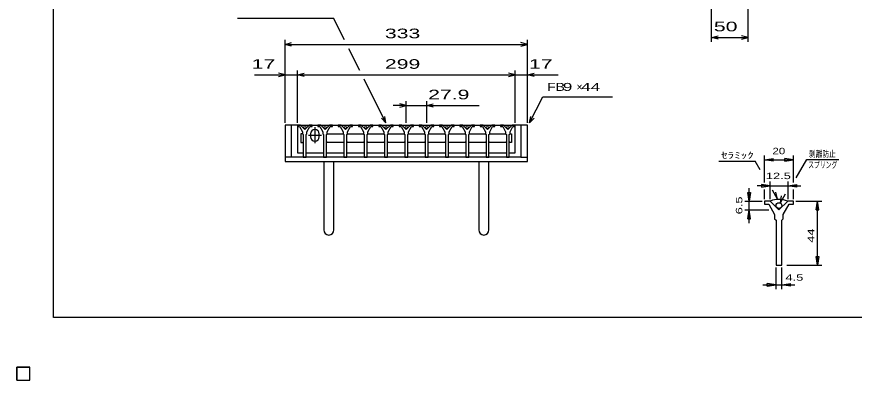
# Model space of a CAD drawing. Units: millimetres, scale not verified. Extents: x -1092 to 1034, y -771 to 635.
# Drawn here: x -1092 to 59, y -771 to -271 of the extents above; entities that cross this region are included whole.
import ezdxf
from ezdxf.enums import TextEntityAlignment as Align

# ---------------------------------------------------------------- set-up
doc = ezdxf.new("R2010")
doc.units = ezdxf.units.MM
doc.header["$LTSCALE"] = 6
for name, color, linetype, lineweight in [('0_2', 150, 'Continuous', 25), ('16', 3, 'Continuous', 25), ('19', 6, 'Continuous', 25), ('22', 2, 'Continuous', 25), ('32', 4, 'Continuous', 25)]:
    doc.layers.add(name, color=color, linetype=linetype, lineweight=lineweight)
doc.styles.add('ベクトル', font='')
doc.styles.get('ベクトル').set_extended_font_data('ベクトル')

msp = doc.modelspace()

# ---------------------------------------------------------------- linework, layer by layer
at = {"layer": '0_2'}
for p, q in [((-1041.6, -684.6), (-1041.6, 635.4)), ((1034.4, -684.6), (-1041.6, -684.6))]:
    msp.add_line(p, q, dxfattribs=at)
at = {"layer": '16'}
for p, q in [((-706.3, -420.4), (-706.3, -422.4)), ((-702.3, -420.4), (-706.3, -420.4)), ((-706.3, -420.4), (-407.3, -420.4)), ((-706.3, -420.4), (-706.3, -458.4)), ((-706.3, -422.4), (-703.3, -422.4)), ((-703.3, -422.4), (-699.3, -429.4)), ((-696.3, -426.4), (-702.3, -420.4)), ((-690.3, -420.4), (-696.3, -426.4)), ((-693.3, -429.4), (-689.3, -422.4)), ((-686.3, -420.4), (-690.3, -420.4)), ((-689.3, -422.4), (-686.3, -422.4)), ((-686.3, -422.4), (-686.3, -420.4)), ((-682.35, -423.4), (-682.35, -445.4)), ((-678.4, -420.4), (-678.4, -422.4)), ((-674.4, -420.4), (-678.4, -420.4)), ((-678.4, -422.4), (-675.4, -422.4)), ((-675.4, -422.4), (-671.4, -429.4)), ((-668.4, -426.4), (-674.4, -420.4)), ((-662.4, -420.4), (-668.4, -426.4)), ((-665.4, -429.4), (-661.4, -422.4)), ((-658.4, -420.4), (-662.4, -420.4)), ((-661.4, -422.4), (-658.4, -422.4)), ((-658.4, -422.4), (-658.4, -420.4)), ((-650.5, -420.4), (-650.5, -422.4)), ((-646.5, -420.4), (-650.5, -420.4)), ((-650.5, -422.4), (-647.5, -422.4)), ((-647.5, -422.4), (-643.5, -429.4)), ((-640.5, -426.4), (-646.5, -420.4)), ((-634.5, -420.4), (-640.5, -426.4)), ((-637.5, -429.4), (-633.5, -422.4)), ((-630.5, -420.4), (-634.5, -420.4)), ((-633.5, -422.4), (-630.5, -422.4)), ((-630.5, -422.4), (-630.5, -420.4)), ((-622.6, -420.4), (-622.6, -422.4)), ((-618.6, -420.4), (-622.6, -420.4)), ((-622.6, -422.4), (-619.6, -422.4)), ((-619.6, -422.4), (-615.6, -429.4)), ((-612.6, -426.4), (-618.6, -420.4)), ((-606.6, -420.4), (-612.6, -426.4)), ((-609.6, -429.4), (-605.6, -422.4)), ((-602.6, -420.4), (-606.6, -420.4)), ((-605.6, -422.4), (-602.6, -422.4)), ((-602.6, -422.4), (-602.6, -420.4)), ((-594.7, -420.4), (-594.7, -422.4)), ((-590.7, -420.4), (-594.7, -420.4)), ((-594.7, -422.4), (-591.7, -422.4)), ((-591.7, -422.4), (-587.7, -429.4)), ((-584.7, -426.4), (-590.7, -420.4)), ((-578.7, -420.4), (-584.7, -426.4)), ((-581.7, -429.4), (-577.7, -422.4)), ((-574.7, -420.4), (-578.7, -420.4)), ((-577.7, -422.4), (-574.7, -422.4)), ((-574.7, -422.4), (-574.7, -420.4)), ((-566.8, -420.4), (-566.8, -422.4)), ((-562.8, -420.4), (-566.8, -420.4)), ((-566.8, -422.4), (-563.8, -422.4)), ((-563.8, -422.4), (-559.8, -429.4)), ((-556.8, -426.4), (-562.8, -420.4)), ((-550.8, -420.4), (-556.8, -426.4)), ((-553.8, -429.4), (-549.8, -422.4)), ((-546.8, -420.4), (-550.8, -420.4)), ((-549.8, -422.4), (-546.8, -422.4)), ((-546.8, -422.4), (-546.8, -420.4)), ((-538.9, -420.4), (-538.9, -422.4)), ((-534.9, -420.4), (-538.9, -420.4)), ((-538.9, -422.4), (-535.9, -422.4)), ((-535.9, -422.4), (-531.9, -429.4)), ((-528.9, -426.4), (-534.9, -420.4)), ((-522.9, -420.4), (-528.9, -426.4)), ((-525.9, -429.4), (-521.9, -422.4)), ((-518.9, -420.4), (-522.9, -420.4)), ((-521.9, -422.4), (-518.9, -422.4)), ((-518.9, -422.4), (-518.9, -420.4)), ((-511, -420.4), (-511, -422.4)), ((-507, -420.4), (-511, -420.4)), ((-511, -422.4), (-508, -422.4)), ((-508, -422.4), (-504, -429.4)), ((-501, -426.4), (-507, -420.4)), ((-495, -420.4), (-501, -426.4)), ((-498, -429.4), (-494, -422.4)), ((-491, -420.4), (-495, -420.4)), ((-494, -422.4), (-491, -422.4)), ((-491, -422.4), (-491, -420.4)), ((-483.1, -420.4), (-483.1, -422.4)), ((-479.1, -420.4), (-483.1, -420.4)), ((-483.1, -422.4), (-480.1, -422.4)), ((-480.1, -422.4), (-476.1, -429.4)), ((-473.1, -426.4), (-479.1, -420.4)), ((-467.1, -420.4), (-473.1, -426.4)), ((-470.1, -429.4), (-466.1, -422.4)), ((-463.1, -420.4), (-467.1, -420.4)), ((-466.1, -422.4), (-463.1, -422.4)), ((-463.1, -422.4), (-463.1, -420.4)), ((-455.2, -420.4), (-455.2, -422.4)), ((-451.2, -420.4), (-455.2, -420.4)), ((-455.2, -422.4), (-452.2, -422.4)), ((-452.2, -422.4), (-448.2, -429.4)), ((-445.2, -426.4), (-451.2, -420.4)), ((-439.2, -420.4), (-445.2, -426.4)), ((-442.2, -429.4), (-438.2, -422.4)), ((-435.2, -420.4), (-439.2, -420.4)), ((-438.2, -422.4), (-435.2, -422.4)), ((-435.2, -422.4), (-435.2, -420.4)), ((-427.3, -420.4), (-427.3, -422.4)), ((-423.3, -420.4), (-427.3, -420.4)), ((-427.3, -422.4), (-424.3, -422.4)), ((-424.3, -422.4), (-420.3, -429.4)), ((-417.3, -426.4), (-423.3, -420.4)), ((-411.3, -420.4), (-417.3, -426.4)), ((-414.3, -429.4), (-410.3, -422.4)), ((-407.3, -420.4), (-411.3, -420.4)), ((-410.3, -422.4), (-407.3, -422.4)), ((-407.3, -422.4), (-407.3, -420.4)), ((-407.3, -458.4), (-407.3, -420.4)), ((-699.55, -432.4), (-701.55, -432.4)), ((-701.55, -432.4), (-701.55, -444.4)), ((-698.55, -433.4), (-699.55, -432.4)), ((-699.3, -429.4), (-699.3, -432.4)), ((-699.3, -432.4), (-698.3, -433.4)), ((-698.3, -433.4), (-698.3, -464.4)), ((-694.3, -433.4), (-693.3, -432.4)), ((-694.3, -464.4), (-694.3, -433.4)), ((-693.3, -432.4), (-693.3, -429.4)), ((-691.35, -434.4), (-673.35, -434.4)), ((-688.35, -432.4), (-688.35, -436.4)), ((-676.35, -436.4), (-676.35, -432.4)), ((-671.4, -429.4), (-671.4, -432.4)), ((-671.4, -432.4), (-670.4, -433.4)), ((-670.4, -433.4), (-670.4, -464.4)), ((-666.4, -433.4), (-665.4, -432.4)), ((-666.4, -464.4), (-666.4, -433.4)), ((-666.15, -433.4), (-665.15, -432.4)), ((-665.4, -432.4), (-665.4, -429.4)), ((-665.15, -432.4), (-643.75, -432.4)), ((-643.75, -432.4), (-642.75, -433.4)), ((-643.5, -429.4), (-643.5, -432.4)), ((-643.5, -432.4), (-642.5, -433.4)), ((-642.5, -433.4), (-642.5, -464.4)), ((-638.5, -433.4), (-637.5, -432.4)), ((-638.5, -464.4), (-638.5, -433.4)), ((-638.25, -433.4), (-637.25, -432.4)), ((-637.5, -432.4), (-637.5, -429.4)), ((-637.25, -432.4), (-615.85, -432.4)), ((-615.85, -432.4), (-614.85, -433.4)), ((-615.6, -429.4), (-615.6, -432.4)), ((-615.6, -432.4), (-614.6, -433.4)), ((-614.6, -433.4), (-614.6, -464.4)), ((-610.6, -433.4), (-609.6, -432.4)), ((-610.6, -464.4), (-610.6, -433.4)), ((-610.35, -433.4), (-609.35, -432.4)), ((-609.6, -432.4), (-609.6, -429.4)), ((-609.35, -432.4), (-587.95, -432.4)), ((-587.95, -432.4), (-586.95, -433.4)), ((-587.7, -429.4), (-587.7, -432.4)), ((-587.7, -432.4), (-586.7, -433.4)), ((-586.7, -433.4), (-586.7, -464.4)), ((-582.7, -433.4), (-581.7, -432.4)), ((-582.7, -464.4), (-582.7, -433.4)), ((-582.45, -433.4), (-581.45, -432.4)), ((-581.7, -432.4), (-581.7, -429.4)), ((-581.45, -432.4), (-560.05, -432.4)), ((-560.05, -432.4), (-559.05, -433.4)), ((-559.8, -429.4), (-559.8, -432.4)), ((-559.8, -432.4), (-558.8, -433.4)), ((-558.8, -433.4), (-558.8, -464.4)), ((-554.8, -433.4), (-553.8, -432.4)), ((-554.8, -464.4), (-554.8, -433.4)), ((-554.55, -433.4), (-553.55, -432.4)), ((-553.8, -432.4), (-553.8, -429.4)), ((-553.55, -432.4), (-532.15, -432.4)), ((-532.15, -432.4), (-531.15, -433.4)), ((-531.9, -429.4), (-531.9, -432.4)), ((-531.9, -432.4), (-530.9, -433.4)), ((-530.9, -433.4), (-530.9, -464.4)), ((-526.9, -433.4), (-525.9, -432.4)), ((-526.9, -464.4), (-526.9, -433.4)), ((-526.65, -433.4), (-525.65, -432.4)), ((-525.9, -432.4), (-525.9, -429.4)), ((-525.65, -432.4), (-504.25, -432.4)), ((-504.25, -432.4), (-503.25, -433.4)), ((-504, -429.4), (-504, -432.4)), ((-504, -432.4), (-503, -433.4)), ((-503, -433.4), (-503, -464.4)), ((-499, -433.4), (-498, -432.4)), ((-499, -464.4), (-499, -433.4)), ((-498.75, -433.4), (-497.75, -432.4)), ((-498, -432.4), (-498, -429.4)), ((-497.75, -432.4), (-476.35, -432.4)), ((-476.35, -432.4), (-475.35, -433.4)), ((-476.1, -429.4), (-476.1, -432.4)), ((-476.1, -432.4), (-475.1, -433.4)), ((-475.1, -433.4), (-475.1, -464.4)), ((-471.1, -433.4), (-470.1, -432.4)), ((-471.1, -464.4), (-471.1, -433.4)), ((-470.85, -433.4), (-469.85, -432.4)), ((-470.1, -432.4), (-470.1, -429.4)), ((-469.85, -432.4), (-448.45, -432.4)), ((-448.45, -432.4), (-447.45, -433.4)), ((-448.2, -429.4), (-448.2, -432.4)), ((-448.2, -432.4), (-447.2, -433.4)), ((-447.2, -433.4), (-447.2, -464.4)), ((-443.2, -433.4), (-442.2, -432.4)), ((-443.2, -464.4), (-443.2, -433.4)), ((-442.95, -433.4), (-441.95, -432.4)), ((-442.2, -432.4), (-442.2, -429.4)), ((-441.95, -432.4), (-420.55, -432.4)), ((-420.55, -432.4), (-419.55, -433.4)), ((-420.3, -429.4), (-420.3, -432.4)), ((-420.3, -432.4), (-419.3, -433.4)), ((-419.3, -433.4), (-419.3, -464.4)), ((-415.3, -433.4), (-414.3, -432.4)), ((-415.3, -464.4), (-415.3, -433.4)), ((-415.05, -433.4), (-414.05, -432.4)), ((-414.3, -432.4), (-414.3, -429.4)), ((-414.05, -432.4), (-412.05, -432.4)), ((-412.05, -432.4), (-412.05, -444.4)), ((-701.55, -444.4), (-699.55, -444.4)), ((-699.55, -444.4), (-698.55, -443.4)), ((-665.15, -444.4), (-666.15, -443.4)), ((-643.75, -444.4), (-665.15, -444.4)), ((-642.75, -443.4), (-643.75, -444.4)), ((-637.25, -444.4), (-638.25, -443.4)), ((-615.85, -444.4), (-637.25, -444.4)), ((-614.85, -443.4), (-615.85, -444.4)), ((-609.35, -444.4), (-610.35, -443.4)), ((-587.95, -444.4), (-609.35, -444.4)), ((-586.95, -443.4), (-587.95, -444.4)), ((-581.45, -444.4), (-582.45, -443.4)), ((-560.05, -444.4), (-581.45, -444.4)), ((-559.05, -443.4), (-560.05, -444.4)), ((-553.55, -444.4), (-554.55, -443.4)), ((-532.15, -444.4), (-553.55, -444.4)), ((-531.15, -443.4), (-532.15, -444.4)), ((-525.65, -444.4), (-526.65, -443.4)), ((-504.25, -444.4), (-525.65, -444.4)), ((-503.25, -443.4), (-504.25, -444.4)), ((-497.75, -444.4), (-498.75, -443.4)), ((-476.35, -444.4), (-497.75, -444.4)), ((-475.35, -443.4), (-476.35, -444.4)), ((-469.85, -444.4), (-470.85, -443.4)), ((-448.45, -444.4), (-469.85, -444.4)), ((-447.45, -443.4), (-448.45, -444.4)), ((-441.95, -444.4), (-442.95, -443.4)), ((-420.55, -444.4), (-441.95, -444.4)), ((-419.55, -443.4), (-420.55, -444.4)), ((-414.05, -444.4), (-415.05, -443.4)), ((-412.05, -444.4), (-414.05, -444.4)), ((-706.3, -458.4), (-698.55, -458.4)), ((-694.05, -458.4), (-670.65, -458.4)), ((-666.15, -458.4), (-642.75, -458.4)), ((-638.25, -458.4), (-614.85, -458.4)), ((-610.35, -458.4), (-586.95, -458.4)), ((-582.45, -458.4), (-559.05, -458.4)), ((-554.55, -458.4), (-531.15, -458.4)), ((-526.65, -458.4), (-503.25, -458.4)), ((-498.75, -458.4), (-475.35, -458.4)), ((-470.85, -458.4), (-447.45, -458.4)), ((-442.95, -458.4), (-419.55, -458.4)), ((-415.05, -458.4), (-407.3, -458.4)), ((-698.3, -464.4), (-694.3, -464.4)), ((-670.4, -464.4), (-666.4, -464.4)), ((-642.5, -464.4), (-638.5, -464.4)), ((-614.6, -464.4), (-610.6, -464.4)), ((-586.7, -464.4), (-582.7, -464.4)), ((-558.8, -464.4), (-554.8, -464.4)), ((-530.9, -464.4), (-526.9, -464.4)), ((-503, -464.4), (-499, -464.4)), ((-475.1, -464.4), (-471.1, -464.4)), ((-447.2, -464.4), (-443.2, -464.4)), ((-419.3, -464.4), (-415.3, -464.4)), ((-1092, -753), (-1074, -753)), ((-1092, -771), (-1092, -753)), ((-1092, -753), (-1074, -753)), ((-1092, -771), (-1092, -753)), ((-1092, -753), (-1074, -753)), ((-1092, -771), (-1092, -753)), ((-1092, -753), (-1074, -753)), ((-1092, -771), (-1092, -753)), ((-1092, -753), (-1074, -753)), ((-1092, -771), (-1092, -753)), ((-1074, -771), (-1074, -753)), ((-1074, -771), (-1074, -753)), ((-1074, -771), (-1074, -753)), ((-1074, -771), (-1074, -753)), ((-1074, -771), (-1074, -753)), ((-1092, -771), (-1074, -771)), ((-1092, -771), (-1074, -771)), ((-1092, -771), (-1074, -771)), ((-1092, -771), (-1074, -771)), ((-1092, -771), (-1074, -771))]:
    msp.add_line(p, q, dxfattribs=at)
for centre in [(-696.3, -423.9), (-668.4, -423.9), (-640.5, -423.9), (-612.6, -423.9), (-584.7, -423.9), (-556.8, -423.9), (-528.9, -423.9), (-501, -423.9), (-473.1, -423.9), (-445.2, -423.9), (-417.3, -423.9)]:
    msp.add_circle(centre, 1.8, dxfattribs=at)
for centre, start, end in [((-682.35, -432.4), 0, 180), ((-682.35, -436.4), 180, 0)]:
    msp.add_arc(centre, 6, start, end, dxfattribs=at)
at = {"layer": '19'}
for p, q in [((-706.3, -420.4), (-723.3, -420.4)), ((-723.3, -420.4), (-723.3, -470.4)), ((-714.3, -464.4), (-714.3, -420.4)), ((-390.3, -420.4), (-407.3, -420.4)), ((-399.3, -420.4), (-399.3, -464.4)), ((-390.3, -470.4), (-390.3, -420.4)), ((-714.3, -464.4), (-723.3, -464.4)), ((-723.3, -470.4), (-390.3, -470.4)), ((-399.3, -464.4), (-714.3, -464.4)), ((-670.3, -470.4), (-670.3, -564.4)), ((-656.3, -564.4), (-656.3, -470.4)), ((-457.3, -470.4), (-457.3, -564.4)), ((-443.3, -564.4), (-443.3, -470.4)), ((-399.3, -464.4), (-390.3, -464.4))]:
    msp.add_line(p, q, dxfattribs=at)
for centre in [(-663.3, -564.4), (-450.3, -564.4)]:
    msp.add_arc(centre, 7, 180, 0, dxfattribs=at)
at = {"layer": '22', "color": 4}
for p, q in [((-137.3, -305.9), (-137.3, -167.9)), ((-87.3, -305.9), (-87.3, -178.3)), ((-788.7, -273.4), (-656.7, -273.4)), ((-641.7, -303.4), (-656.7, -273.4)), ((-137.3, -299.9), (-128.3, -297.5)), ((-87.3, -299.9), (-96.3, -297.5)), ((-723.3, -417.4), (-723.3, -303.4)), ((-723.3, -309.4), (-714.3, -307)), ((-714.3, -311.8), (-723.3, -309.4)), ((-723.3, -309.4), (-390.3, -309.4)), ((-390.3, -309.4), (-399.3, -307)), ((-399.3, -311.8), (-390.3, -309.4)), ((-390.3, -417.4), (-390.3, -303.4)), ((-128.3, -302.3), (-137.3, -299.9)), ((-137.3, -299.9), (-87.3, -299.9)), ((-96.3, -302.3), (-87.3, -299.9)), ((-620.7, -345.4), (-635.7, -315.4)), ((-765.3, -351.4), (-723.3, -351.4)), ((-723.3, -351.4), (-732.3, -349)), ((-732.3, -353.8), (-723.3, -351.4)), ((-723.3, -417.4), (-723.3, -345.4)), ((-723.3, -351.4), (-706.3, -351.4)), ((-706.3, -417.4), (-706.3, -345.4)), ((-706.3, -351.4), (-697.3, -349)), ((-697.3, -353.8), (-706.3, -351.4)), ((-706.3, -351.4), (-407.3, -351.4)), ((-407.3, -351.4), (-416.3, -349)), ((-416.3, -353.8), (-407.3, -351.4)), ((-407.3, -417.4), (-407.3, -345.4)), ((-407.3, -351.4), (-390.3, -351.4)), ((-390.3, -417.4), (-390.3, -345.4)), ((-390.3, -351.4), (-381.3, -349)), ((-381.3, -353.8), (-390.3, -351.4)), ((-390.3, -351.4), (-348.3, -351.4)), ((-584.7, -417.4), (-614.7, -357.4)), ((-556.8, -393.4), (-565.8, -391)), ((-556.8, -417.4), (-556.8, -387.4)), ((-528.9, -387.4), (-528.9, -417.4)), ((-528.9, -393.4), (-519.9, -391)), ((-387.3, -417.4), (-369.3, -381.4)), ((-369.3, -381.4), (-273.3, -381.4)), ((-556.8, -393.4), (-574.8, -393.4)), ((-565.8, -395.8), (-556.8, -393.4)), ((-556.8, -393.4), (-528.9, -393.4)), ((-519.9, -395.8), (-528.9, -393.4)), ((-528.9, -393.4), (-456.9, -393.4)), ((-584.7, -417.4), (-590.7, -410.8)), ((-584.7, -417.4), (-586.5, -408.64)), ((-387.3, -417.4), (-385.5, -408.64)), ((-387.3, -417.4), (-381.3, -410.8)), ((-1074, -753), (-1092, -753)), ((-1092, -753), (-1092, -771)), ((-1074, -753), (-1092, -753)), ((-1092, -753), (-1092, -771)), ((-1074, -753), (-1092, -753)), ((-1092, -753), (-1092, -771)), ((-1074, -771), (-1074, -753)), ((-1074, -771), (-1074, -753)), ((-1074, -771), (-1074, -753)), ((-1092, -771), (-1074, -771)), ((-1092, -771), (-1074, -771)), ((-1092, -771), (-1074, -771))]:
    msp.add_line(p, q, dxfattribs=at)
at = {"layer": '22'}
for p, q in [((-1074, -753), (-1092, -753)), ((-1092, -753), (-1092, -771)), ((-1074, -753), (-1092, -753)), ((-1092, -753), (-1092, -771)), ((-1074, -753), (-1092, -753)), ((-1092, -753), (-1092, -771)), ((-1074, -771), (-1074, -753)), ((-1074, -771), (-1074, -753)), ((-1074, -771), (-1074, -753)), ((-1092, -771), (-1074, -771)), ((-1092, -771), (-1074, -771)), ((-1092, -771), (-1074, -771))]:
    msp.add_line(p, q, dxfattribs=at)
at = {"layer": '32'}
for p, q in [((-127.4, -469.8), (-77.4, -469.8)), ((-70.4, -481.8), (-77.4, -469.8)), ((-64.8, -499.2), (-64.8, -462)), ((-64.8, -468), (-52.8, -466.2)), ((-52.8, -469.8), (-64.8, -468)), ((-64.8, -468), (-24.8, -468)), ((-52.8, -469.8), (-52.8, -466.2)), ((-24.8, -468), (-36.8, -466.2)), ((-36.8, -469.8), (-36.8, -466.2)), ((-36.8, -469.8), (-24.8, -468)), ((-24.8, -499.2), (-24.8, -462)), ((-21.2, -493), (-6.6, -467.8)), ((-6.6, -467.8), (37.4, -467.8)), ((-56.8, -504), (-74.8, -504)), ((-56.8, -504), (-68.8, -502.2)), ((-68.8, -502.2), (-68.8, -505.8)), ((-68.8, -505.8), (-56.8, -504)), ((-56.8, -522), (-56.8, -498)), ((-56.8, -504), (-32.8, -504)), ((-32.8, -498), (-32.8, -522)), ((-32.8, -504), (-20.8, -502.2)), ((-20.8, -505.8), (-32.8, -504)), ((-32.8, -504), (-14.8, -504)), ((-20.8, -502.2), (-20.8, -505.8)), ((-85.8, -525), (-87.6, -513)), ((-87.6, -513), (-84, -513)), ((-85.8, -525), (-85.8, -507)), ((-84, -513), (-85.8, -525)), ((-64.8, -522), (-64.8, -508.8)), ((-46.8, -522), (-53.8, -510)), ((-46.8, -522), (-49, -512.6)), ((-42.8, -527), (-36, -515)), ((-42.8, -527), (-41.4, -517.4)), ((-24.8, -522), (-24.8, -508.8)), ((-91.8, -525), (-67.8, -525)), ((-85.8, -537), (-85.8, -525)), ((-64.8, -525), (-64.8, -529)), ((-56.8, -525), (-64.8, -525)), ((-64.8, -529), (-58.8, -529)), ((-58.8, -529), (-50.8, -543)), ((-44.8, -537), (-56.8, -525)), ((-32.8, -525), (-44.8, -537)), ((-38.8, -543), (-30.8, -529)), ((-24.8, -525), (-32.8, -525)), ((-30.8, -529), (-24.8, -529)), ((-24.8, -529), (-24.8, -525)), ((-21.8, -525), (14.2, -525)), ((6.4, -537), (8.2, -525)), ((10, -537), (8.2, -525)), ((8.2, -613), (8.2, -525)), ((-91.8, -537), (-58.8, -537)), ((-87.6, -549), (-85.8, -537)), ((-84, -549), (-85.8, -537)), ((-85.8, -555), (-85.8, -537)), ((6.4, -537), (10, -537)), ((-87.6, -549), (-84, -549)), ((-50.8, -543), (-50.8, -549)), ((-50.8, -549), (-48.8, -551)), ((-48.8, -551), (-48.8, -613)), ((-40.8, -551), (-38.8, -549)), ((-40.8, -613), (-40.8, -551)), ((-38.8, -549), (-38.8, -543)), ((8.2, -613), (6.4, -601)), ((6.4, -601), (10, -601)), ((10, -601), (8.2, -613)), ((-48.8, -613), (-40.8, -613)), ((-48.8, -646), (-48.8, -616)), ((-40.8, -646), (-40.8, -616)), ((-33.8, -613), (14.2, -613)), ((-66.8, -640), (-48.8, -640)), ((-48.8, -640), (-60.8, -638.2)), ((-60.8, -641.8), (-60.8, -638.2)), ((-60.8, -641.8), (-48.8, -640)), ((-48.8, -640), (-40.8, -640)), ((-40.8, -640), (-28.8, -638.2)), ((-28.8, -641.8), (-40.8, -640)), ((-40.8, -640), (-22.8, -640)), ((-28.8, -641.8), (-28.8, -638.2))]:
    msp.add_line(p, q, dxfattribs=at)
msp.add_circle((-44.8, -531), 4, dxfattribs=at)
msp.add_arc((-45, -552.41), 30, 66, 113, dxfattribs=at)

# ---------------------------------------------------------------- texts
at = {"layer": '22', "style": 'ベクトル'}
for s, height, width, p in [(' 333 ', 13.2, 1.65, (-594.3, -294.4)), (' 50 ', 13.2, 1.65, (-142.3, -284.9)), (' 17 ', 13.2, 1.65, (-777.3, -336.4)), (' 299 ', 13.2, 1.65, (-594.3, -336.4)), (' 17 ', 13.2, 1.65, (-396.3, -336.4)), ('FB', 11, 1.3, (-363.3, -367.9)), (' 9 ', 11, 1.6, (-348.3, -367.9)), (' 44 ', 11, 1.6, (-323.1, -367.9)), (' 27.9 ', 13.2, 1.65, (-534.9, -378.4))]:
    msp.add_text(s, height=height, dxfattribs=dict(at, width=width)).set_placement(p, align=Align.MIDDLE_LEFT)
msp.add_text('×', height=11, dxfattribs=at).set_placement((-323.1, -367.9), align=Align.MIDDLE_LEFT)
at = {"layer": '32', "color": 2, "style": 'ベクトル'}
for s, width, p in [('ｾﾗﾐｯｸ', 1.5, (-124.4, -462)), ('20', 1.35, (-53.8, -456)), ('剥離防止', 0.75, (-3.6, -460)), ('スプリング', 0.65, (-4.6, -475)), ('12.5', 1.5, (-62.8, -490.2)), (' 4.5 ', 1.5, (-40.8, -629.8))]:
    msp.add_text(s, height=8.798, dxfattribs=dict(at, width=width)).set_placement(p, align=Align.MIDDLE_LEFT)
at = {"layer": '32', "color": 2, "style": 'ベクトル', "width": 1.5}
for s, p in [('6.5', (-99.6, -543)), (' 44 ', (-0.8, -587))]:
    msp.add_text(s, height=8.798, rotation=90, dxfattribs=at).set_placement(p, align=Align.MIDDLE_LEFT)

doc.saveas('drawing.dxf')
